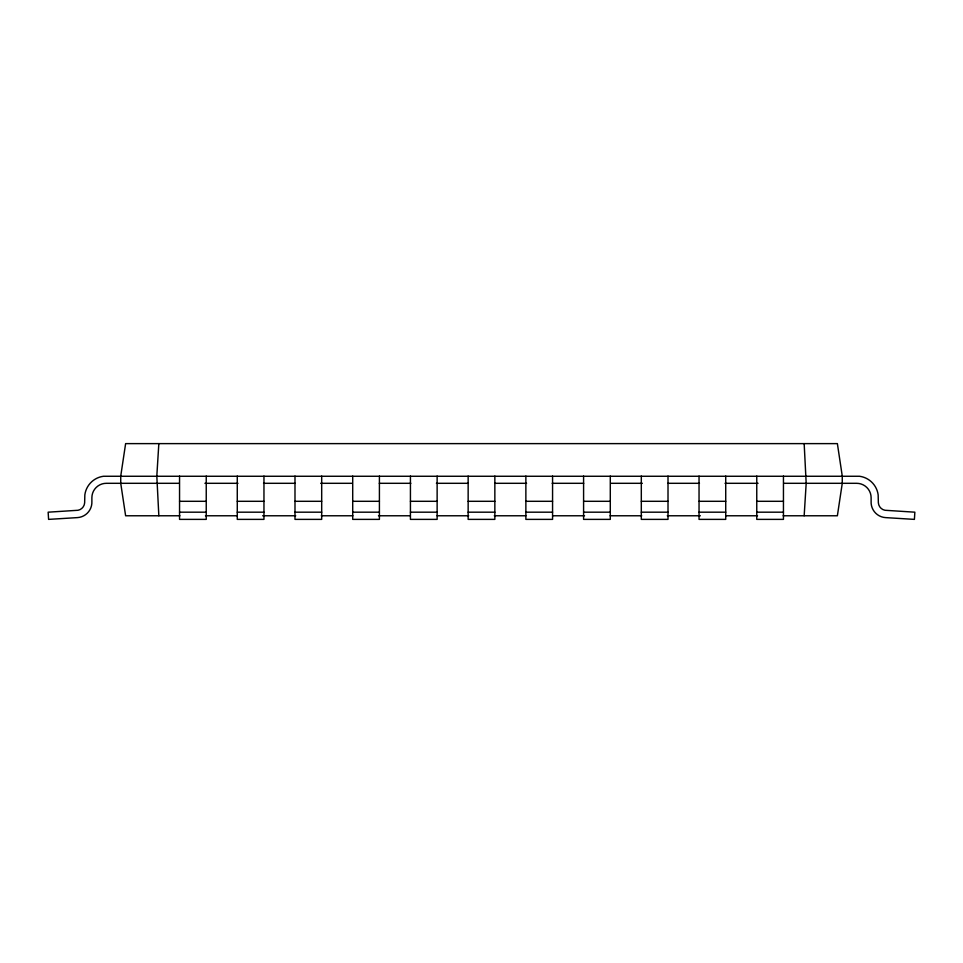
<?xml version="1.0" encoding="UTF-8"?>
<svg xmlns="http://www.w3.org/2000/svg" width="963" height="963" viewBox="0 0 963 963"><rect width="100%" height="100%" fill="white"/><g stroke="black" fill="none" stroke-linecap="round" stroke-linejoin="round"><path stroke-width="1.44" d="M158.835 443.618L156.813 476.083L158.835 515.771M804.165 515.771L806.187 483.306L804.165 443.618M179.371 483.306L106.315 483.306A14.433 14.433 0 0 0 91.882 497.739L91.882 501.338A15.456 15.456 0 0 1 77.401 517.613L48.595 519.382L48.15 512.184L78.015 510.27A8.222 8.222 0 0 0 84.648 502.818L84.84 494.91A21.655 21.655 0 0 1 103.486 476.264L859.514 476.264A21.655 21.655 0 0 1 878.16 494.91L878.352 502.818A8.222 8.222 0 0 0 884.985 510.27L914.85 512.184L914.405 519.382L885.599 517.613A15.456 15.456 0 0 1 871.118 501.338L871.118 497.739A14.433 14.433 0 0 0 856.685 483.306L783.629 483.306M204.914 483.306L237.993 483.306M263.537 483.306L295.111 483.306M320.667 483.306L352.229 483.306M379.29 483.306L410.852 483.306M436.408 483.306L467.97 483.306M495.03 483.306L526.592 483.306M552.148 483.306L583.71 483.306M610.771 483.306L642.333 483.306M667.889 483.306L699.463 483.306M725.007 483.306L758.086 483.306M179.551 501.302L206.238 501.302M237.271 501.302L263.958 501.302M294.991 501.302L321.69 501.302M352.711 501.302L379.41 501.302M410.431 501.302L437.13 501.302M468.15 501.302L494.85 501.302M525.87 501.302L552.569 501.302M583.59 501.302L610.289 501.302M641.31 501.302L668.009 501.302M699.042 501.302L725.729 501.302M756.762 501.302L783.449 501.302M179.551 512.184L206.238 512.184M237.271 512.184L263.958 512.184M294.991 512.184L321.69 512.184M352.711 512.184L379.41 512.184M410.431 512.184L437.13 512.184M468.15 512.184L494.85 512.184M525.87 512.184L552.569 512.184M583.59 512.184L610.289 512.184M641.31 512.184L668.009 512.184M699.042 512.184L725.729 512.184M756.762 512.184L783.449 512.184M179.9 515.771L125.623 515.771L120.736 483.306L120.736 476.083L125.623 443.618L837.377 443.618L842.264 476.083L842.264 483.306L837.377 515.771L783.1 515.771M205.468 515.771L237.054 515.771M262.634 515.771L295.725 515.771M321.293 515.771L352.891 515.771M378.459 515.771L410.045 515.771M437.13 515.771L468.716 515.771M494.284 515.771L525.87 515.771M552.955 515.771L584.541 515.771M610.109 515.771L641.707 515.771M667.275 515.771L700.366 515.771M725.946 515.771L757.532 515.771M783.449 476.083L783.449 519.382L756.762 519.382L756.762 476.083M725.729 476.083L725.729 519.382L699.042 519.382L699.042 476.083M668.009 476.083L668.009 519.382L641.31 519.382L641.31 476.083M610.289 476.083L610.289 519.382L583.59 519.382L583.59 476.083M552.569 476.083L552.569 519.382L525.87 519.382L525.87 476.083M494.85 476.083L494.85 519.382L468.15 519.382L468.15 476.083M437.13 476.083L437.13 519.382L410.431 519.382L410.431 476.083M379.41 476.083L379.41 519.382L352.711 519.382L352.711 476.083M321.69 476.083L321.69 519.382L294.991 519.382L294.991 476.083M263.958 476.083L263.958 519.382L237.271 519.382L237.271 476.083M206.238 476.083L206.238 519.382L179.551 519.382L179.551 476.083"/></g></svg>
